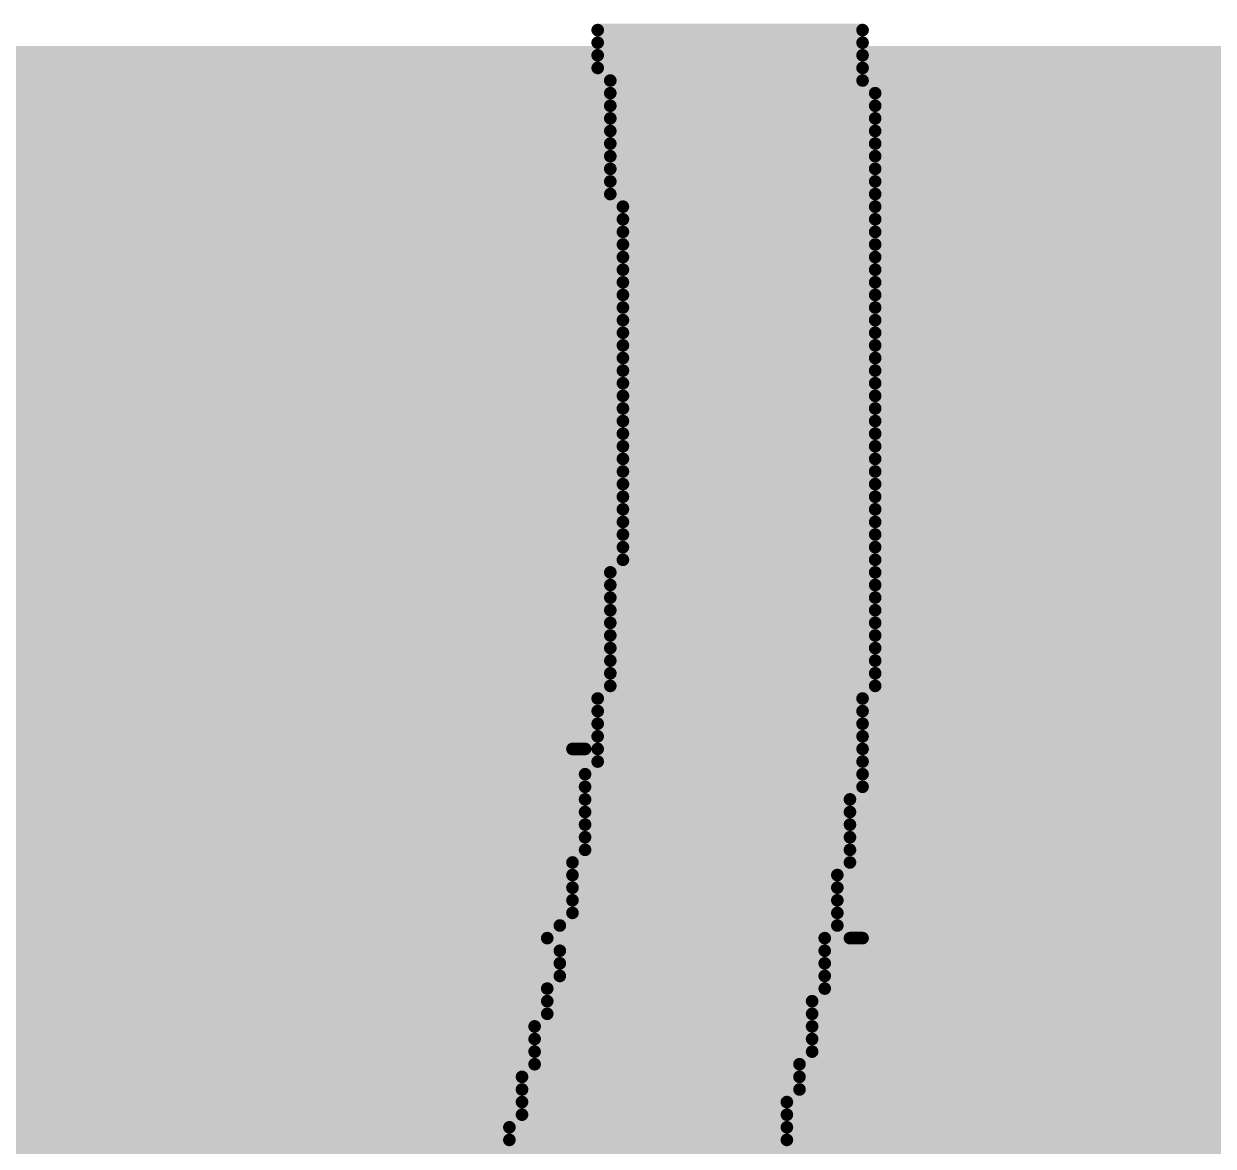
# Model space of a CAD drawing. Header units: inches. Extents: x -5 to 433, y -20 to 71.
# Drawn here: x 24.484 to 26.88, y 52.826 to 55.086 of the extents above; entities that cross this region are included whole.
import ezdxf

# ---------------------------------------------------------------- set-up
doc = ezdxf.new("R2010")
doc.units = ezdxf.units.IN
doc.layers.add('Bottom Overlay', color=54, linetype='Continuous')
doc.layers.add('Top Layer', color=1, linetype='Continuous')

msp = doc.modelspace()

# ---------------------------------------------------------------- hatches: boundary and pattern name
at = {"layer": 'Top Layer'}
for points in [[(24.1058, 55.0418), (24.1058, 53.848), (64.5414, 53.848), (64.5414, 55.0418)], [(24.1554, 38.5064), (29.1842, 38.5064), (29.1842, 54.4576), (24.1554, 54.4576)], [(24.1059, 10.3124), (26.7462, 10.3124), (26.7462, 54.0655), (24.1059, 54.0655)]]:
    msp.add_hatch(color=1, dxfattribs=at).paths.add_polyline_path(points)

# ---------------------------------------------------------------- linework, layer by layer
at = {"layer": 'Bottom Overlay'}
for points in [[(25.64, 55.0736, 0.0254, 0.0254, 0), (26.1734, 55.0736, 0.0254, 0.0254, 0)], [(25.64, 55.0482, 0.0254, 0.0254, 0), (26.1734, 55.0482, 0.0254, 0.0254, 0)], [(25.64, 55.0228, 0.0254, 0.0254, 0), (26.1734, 55.0228, 0.0254, 0.0254, 0)], [(25.64, 54.9974, 0.0254, 0.0254, 0), (26.1734, 54.9974, 0.0254, 0.0254, 0)], [(25.6654, 54.972, 0.0254, 0.0254, 0), (26.1734, 54.972, 0.0254, 0.0254, 0)], [(25.6654, 54.9466, 0.0254, 0.0254, 0), (26.1988, 54.9466, 0.0254, 0.0254, 0)], [(25.6654, 54.9212, 0.0254, 0.0254, 0), (26.1988, 54.9212, 0.0254, 0.0254, 0)], [(25.6654, 54.8958, 0.0254, 0.0254, 0), (26.1988, 54.8958, 0.0254, 0.0254, 0)], [(25.6654, 54.8704, 0.0254, 0.0254, 0), (26.1988, 54.8704, 0.0254, 0.0254, 0)], [(25.6654, 54.845, 0.0254, 0.0254, 0), (26.1988, 54.845, 0.0254, 0.0254, 0)], [(25.6654, 54.8196, 0.0254, 0.0254, 0), (26.1988, 54.8196, 0.0254, 0.0254, 0)], [(25.6654, 54.7942, 0.0254, 0.0254, 0), (26.1988, 54.7942, 0.0254, 0.0254, 0)], [(25.6654, 54.7688, 0.0254, 0.0254, 0), (26.1988, 54.7688, 0.0254, 0.0254, 0)], [(25.6654, 54.7434, 0.0254, 0.0254, 0), (26.1988, 54.7434, 0.0254, 0.0254, 0)], [(25.6908, 54.718, 0.0254, 0.0254, 0), (26.1988, 54.718, 0.0254, 0.0254, 0)], [(25.6908, 54.6926, 0.0254, 0.0254, 0), (26.1988, 54.6926, 0.0254, 0.0254, 0)], [(25.6908, 54.6672, 0.0254, 0.0254, 0), (26.1988, 54.6672, 0.0254, 0.0254, 0)], [(25.6908, 54.6418, 0.0254, 0.0254, 0), (26.1988, 54.6418, 0.0254, 0.0254, 0)], [(25.6908, 54.6164, 0.0254, 0.0254, 0), (26.1988, 54.6164, 0.0254, 0.0254, 0)], [(25.6908, 54.591, 0.0254, 0.0254, 0), (26.1988, 54.591, 0.0254, 0.0254, 0)], [(25.6908, 54.5656, 0.0254, 0.0254, 0), (26.1988, 54.5656, 0.0254, 0.0254, 0)], [(25.6908, 54.5402, 0.0254, 0.0254, 0), (26.1988, 54.5402, 0.0254, 0.0254, 0)], [(25.6908, 54.5148, 0.0254, 0.0254, 0), (26.1988, 54.5148, 0.0254, 0.0254, 0)], [(25.6908, 54.4894, 0.0254, 0.0254, 0), (26.1988, 54.4894, 0.0254, 0.0254, 0)], [(25.6908, 54.464, 0.0254, 0.0254, 0), (26.1988, 54.464, 0.0254, 0.0254, 0)], [(25.6908, 54.4386, 0.0254, 0.0254, 0), (26.1988, 54.4386, 0.0254, 0.0254, 0)], [(25.6908, 54.4132, 0.0254, 0.0254, 0), (26.1988, 54.4132, 0.0254, 0.0254, 0)], [(25.6908, 54.3878, 0.0254, 0.0254, 0), (26.1988, 54.3878, 0.0254, 0.0254, 0)], [(25.6908, 54.3624, 0.0254, 0.0254, 0), (26.1988, 54.3624, 0.0254, 0.0254, 0)], [(25.6908, 54.337, 0.0254, 0.0254, 0), (26.1988, 54.337, 0.0254, 0.0254, 0)], [(25.6908, 54.3116, 0.0254, 0.0254, 0), (26.1988, 54.3116, 0.0254, 0.0254, 0)], [(25.6908, 54.2862, 0.0254, 0.0254, 0), (26.1988, 54.2862, 0.0254, 0.0254, 0)], [(25.6908, 54.2608, 0.0254, 0.0254, 0), (26.1988, 54.2608, 0.0254, 0.0254, 0)], [(25.6908, 54.2354, 0.0254, 0.0254, 0), (26.1988, 54.2354, 0.0254, 0.0254, 0)], [(25.6908, 54.21, 0.0254, 0.0254, 0), (26.1988, 54.21, 0.0254, 0.0254, 0)], [(25.6908, 54.1846, 0.0254, 0.0254, 0), (26.1988, 54.1846, 0.0254, 0.0254, 0)], [(25.6908, 54.1592, 0.0254, 0.0254, 0), (26.1988, 54.1592, 0.0254, 0.0254, 0)], [(25.6908, 54.1338, 0.0254, 0.0254, 0), (26.1988, 54.1338, 0.0254, 0.0254, 0)], [(25.6908, 54.1084, 0.0254, 0.0254, 0), (26.1988, 54.1084, 0.0254, 0.0254, 0)], [(25.6908, 54.083, 0.0254, 0.0254, 0), (26.1988, 54.083, 0.0254, 0.0254, 0)], [(25.6908, 54.0576, 0.0254, 0.0254, 0), (26.1988, 54.0576, 0.0254, 0.0254, 0)], [(25.6908, 54.0322, 0.0254, 0.0254, 0), (26.1988, 54.0322, 0.0254, 0.0254, 0)], [(25.6908, 54.0068, 0.0254, 0.0254, 0), (26.1988, 54.0068, 0.0254, 0.0254, 0)], [(25.6654, 53.9814, 0.0254, 0.0254, 0), (26.1988, 53.9814, 0.0254, 0.0254, 0)], [(25.6654, 53.956, 0.0254, 0.0254, 0), (26.1988, 53.956, 0.0254, 0.0254, 0)], [(25.6654, 53.9306, 0.0254, 0.0254, 0), (26.1988, 53.9306, 0.0254, 0.0254, 0)], [(25.6654, 53.9052, 0.0254, 0.0254, 0), (26.1988, 53.9052, 0.0254, 0.0254, 0)], [(25.6654, 53.8798, 0.0254, 0.0254, 0), (26.1988, 53.8798, 0.0254, 0.0254, 0)], [(25.6654, 53.8544, 0.0254, 0.0254, 0), (26.1988, 53.8544, 0.0254, 0.0254, 0)], [(25.6654, 53.829, 0.0254, 0.0254, 0), (26.1988, 53.829, 0.0254, 0.0254, 0)], [(25.6654, 53.8036, 0.0254, 0.0254, 0), (26.1988, 53.8036, 0.0254, 0.0254, 0)], [(25.6654, 53.7782, 0.0254, 0.0254, 0), (26.1988, 53.7782, 0.0254, 0.0254, 0)], [(25.6654, 53.7528, 0.0254, 0.0254, 0), (26.1988, 53.7528, 0.0254, 0.0254, 0)], [(25.64, 53.7274, 0.0254, 0.0254, 0), (26.1734, 53.7274, 0.0254, 0.0254, 0)], [(25.64, 53.702, 0.0254, 0.0254, 0), (26.1734, 53.702, 0.0254, 0.0254, 0)], [(25.64, 53.6766, 0.0254, 0.0254, 0), (26.1734, 53.6766, 0.0254, 0.0254, 0)], [(25.64, 53.6512, 0.0254, 0.0254, 0), (26.1734, 53.6512, 0.0254, 0.0254, 0)], [(25.5892, 53.6258, 0.0254, 0.0254, 0), (25.6146, 53.6258, 0.0254, 0.0254, 0)], [(25.64, 53.6258, 0.0254, 0.0254, 0), (26.1734, 53.6258, 0.0254, 0.0254, 0)], [(25.64, 53.6004, 0.0254, 0.0254, 0), (26.1734, 53.6004, 0.0254, 0.0254, 0)], [(25.6146, 53.575, 0.0254, 0.0254, 0), (26.1734, 53.575, 0.0254, 0.0254, 0)], [(25.6146, 53.5496, 0.0254, 0.0254, 0), (26.1734, 53.5496, 0.0254, 0.0254, 0)], [(25.6146, 53.5242, 0.0254, 0.0254, 0), (26.148, 53.5242, 0.0254, 0.0254, 0)], [(25.6146, 53.4988, 0.0254, 0.0254, 0), (26.148, 53.4988, 0.0254, 0.0254, 0)], [(25.6146, 53.4734, 0.0254, 0.0254, 0), (26.148, 53.4734, 0.0254, 0.0254, 0)], [(25.6146, 53.448, 0.0254, 0.0254, 0), (26.148, 53.448, 0.0254, 0.0254, 0)], [(25.6146, 53.4226, 0.0254, 0.0254, 0), (26.148, 53.4226, 0.0254, 0.0254, 0)], [(25.5892, 53.3972, 0.0254, 0.0254, 0), (26.148, 53.3972, 0.0254, 0.0254, 0)], [(25.5892, 53.3718, 0.0254, 0.0254, 0), (26.1226, 53.3718, 0.0254, 0.0254, 0)], [(25.5892, 53.3464, 0.0254, 0.0254, 0), (26.1226, 53.3464, 0.0254, 0.0254, 0)], [(25.5892, 53.321, 0.0254, 0.0254, 0), (26.1226, 53.321, 0.0254, 0.0254, 0)], [(25.5892, 53.2956, 0.0254, 0.0254, 0), (26.1226, 53.2956, 0.0254, 0.0254, 0)], [(25.5638, 53.2702, 0.0254, 0.0254, 0), (26.1226, 53.2702, 0.0254, 0.0254, 0)], [(25.5384, 53.2448, 0.0254, 0.0254, 0), (26.0972, 53.2448, 0.0254, 0.0254, 0)], [(26.148, 53.2448, 0.0254, 0.0254, 0), (26.1734, 53.2448, 0.0254, 0.0254, 0)], [(25.5638, 53.2194, 0.0254, 0.0254, 0), (26.0972, 53.2194, 0.0254, 0.0254, 0)], [(25.5638, 53.194, 0.0254, 0.0254, 0), (26.0972, 53.194, 0.0254, 0.0254, 0)], [(25.5638, 53.1686, 0.0254, 0.0254, 0), (26.0972, 53.1686, 0.0254, 0.0254, 0)], [(25.5384, 53.1432, 0.0254, 0.0254, 0), (26.0972, 53.1432, 0.0254, 0.0254, 0)], [(25.5384, 53.1178, 0.0254, 0.0254, 0), (26.0718, 53.1178, 0.0254, 0.0254, 0)], [(25.5384, 53.0924, 0.0254, 0.0254, 0), (26.0718, 53.0924, 0.0254, 0.0254, 0)], [(25.513, 53.067, 0.0254, 0.0254, 0), (26.0718, 53.067, 0.0254, 0.0254, 0)], [(25.513, 53.0416, 0.0254, 0.0254, 0), (26.0718, 53.0416, 0.0254, 0.0254, 0)], [(25.513, 53.0162, 0.0254, 0.0254, 0), (26.0718, 53.0162, 0.0254, 0.0254, 0)], [(25.513, 52.9908, 0.0254, 0.0254, 0), (26.0464, 52.9908, 0.0254, 0.0254, 0)], [(25.4876, 52.9654, 0.0254, 0.0254, 0), (26.0464, 52.9654, 0.0254, 0.0254, 0)], [(25.4876, 52.94, 0.0254, 0.0254, 0), (26.0464, 52.94, 0.0254, 0.0254, 0)], [(25.4876, 52.9146, 0.0254, 0.0254, 0), (26.021, 52.9146, 0.0254, 0.0254, 0)], [(25.4876, 52.8892, 0.0254, 0.0254, 0), (26.021, 52.8892, 0.0254, 0.0254, 0)], [(25.4622, 52.8638, 0.0254, 0.0254, 0), (26.021, 52.8638, 0.0254, 0.0254, 0)], [(25.4622, 52.8384, 0.0254, 0.0254, 0), (26.021, 52.8384, 0.0254, 0.0254, 0)], [(25.4622, 52.813, 0.0254, 0.0254, 0), (25.9956, 52.813, 0.0254, 0.0254, 0)]]:
    msp.add_lwpolyline(points, format="xyseb", dxfattribs=at)
for points in [[(25.6337, 55.0736, 0.0127, 0.0127, 1), (25.6464, 55.0736, 0.0127, 0.0127, 1)], [(26.1671, 55.0736, 0.0127, 0.0127, 1), (26.1798, 55.0736, 0.0127, 0.0127, 1)], [(25.6337, 55.0482, 0.0127, 0.0127, 1), (25.6464, 55.0482, 0.0127, 0.0127, 1)], [(26.1671, 55.0482, 0.0127, 0.0127, 1), (26.1798, 55.0482, 0.0127, 0.0127, 1)], [(25.6337, 55.0228, 0.0127, 0.0127, 1), (25.6464, 55.0228, 0.0127, 0.0127, 1)], [(26.1671, 55.0228, 0.0127, 0.0127, 1), (26.1798, 55.0228, 0.0127, 0.0127, 1)], [(25.6337, 54.9974, 0.0127, 0.0127, 1), (25.6464, 54.9974, 0.0127, 0.0127, 1)], [(26.1671, 54.9974, 0.0127, 0.0127, 1), (26.1798, 54.9974, 0.0127, 0.0127, 1)], [(25.6591, 54.972, 0.0127, 0.0127, 1), (25.6718, 54.972, 0.0127, 0.0127, 1)], [(26.1671, 54.972, 0.0127, 0.0127, 1), (26.1798, 54.972, 0.0127, 0.0127, 1)], [(25.6591, 54.9466, 0.0127, 0.0127, 1), (25.6718, 54.9466, 0.0127, 0.0127, 1)], [(26.1925, 54.9466, 0.0127, 0.0127, 1), (26.2052, 54.9466, 0.0127, 0.0127, 1)], [(25.6591, 54.9212, 0.0127, 0.0127, 1), (25.6718, 54.9212, 0.0127, 0.0127, 1)], [(26.1925, 54.9212, 0.0127, 0.0127, 1), (26.2052, 54.9212, 0.0127, 0.0127, 1)], [(25.6591, 54.8958, 0.0127, 0.0127, 1), (25.6718, 54.8958, 0.0127, 0.0127, 1)], [(26.1925, 54.8958, 0.0127, 0.0127, 1), (26.2052, 54.8958, 0.0127, 0.0127, 1)], [(25.6591, 54.8704, 0.0127, 0.0127, 1), (25.6718, 54.8704, 0.0127, 0.0127, 1)], [(26.1925, 54.8704, 0.0127, 0.0127, 1), (26.2052, 54.8704, 0.0127, 0.0127, 1)], [(25.6591, 54.845, 0.0127, 0.0127, 1), (25.6718, 54.845, 0.0127, 0.0127, 1)], [(26.1925, 54.845, 0.0127, 0.0127, 1), (26.2052, 54.845, 0.0127, 0.0127, 1)], [(25.6591, 54.8196, 0.0127, 0.0127, 1), (25.6718, 54.8196, 0.0127, 0.0127, 1)], [(26.1925, 54.8196, 0.0127, 0.0127, 1), (26.2052, 54.8196, 0.0127, 0.0127, 1)], [(25.6591, 54.7942, 0.0127, 0.0127, 1), (25.6718, 54.7942, 0.0127, 0.0127, 1)], [(26.1925, 54.7942, 0.0127, 0.0127, 1), (26.2052, 54.7942, 0.0127, 0.0127, 1)], [(25.6591, 54.7688, 0.0127, 0.0127, 1), (25.6718, 54.7688, 0.0127, 0.0127, 1)], [(26.1925, 54.7688, 0.0127, 0.0127, 1), (26.2052, 54.7688, 0.0127, 0.0127, 1)], [(25.6591, 54.7434, 0.0127, 0.0127, 1), (25.6718, 54.7434, 0.0127, 0.0127, 1)], [(26.1925, 54.7434, 0.0127, 0.0127, 1), (26.2052, 54.7434, 0.0127, 0.0127, 1)], [(25.6845, 54.718, 0.0127, 0.0127, 1), (25.6972, 54.718, 0.0127, 0.0127, 1)], [(26.1925, 54.718, 0.0127, 0.0127, 1), (26.2052, 54.718, 0.0127, 0.0127, 1)], [(25.6845, 54.6926, 0.0127, 0.0127, 1), (25.6972, 54.6926, 0.0127, 0.0127, 1)], [(26.1925, 54.6926, 0.0127, 0.0127, 1), (26.2052, 54.6926, 0.0127, 0.0127, 1)], [(25.6845, 54.6672, 0.0127, 0.0127, 1), (25.6972, 54.6672, 0.0127, 0.0127, 1)], [(26.1925, 54.6672, 0.0127, 0.0127, 1), (26.2052, 54.6672, 0.0127, 0.0127, 1)], [(25.6845, 54.6418, 0.0127, 0.0127, 1), (25.6972, 54.6418, 0.0127, 0.0127, 1)], [(26.1925, 54.6418, 0.0127, 0.0127, 1), (26.2052, 54.6418, 0.0127, 0.0127, 1)], [(25.6845, 54.6164, 0.0127, 0.0127, 1), (25.6972, 54.6164, 0.0127, 0.0127, 1)], [(26.1925, 54.6164, 0.0127, 0.0127, 1), (26.2052, 54.6164, 0.0127, 0.0127, 1)], [(25.6845, 54.591, 0.0127, 0.0127, 1), (25.6972, 54.591, 0.0127, 0.0127, 1)], [(26.1925, 54.591, 0.0127, 0.0127, 1), (26.2052, 54.591, 0.0127, 0.0127, 1)], [(25.6845, 54.5656, 0.0127, 0.0127, 1), (25.6972, 54.5656, 0.0127, 0.0127, 1)], [(26.1925, 54.5656, 0.0127, 0.0127, 1), (26.2052, 54.5656, 0.0127, 0.0127, 1)], [(25.6845, 54.5402, 0.0127, 0.0127, 1), (25.6972, 54.5402, 0.0127, 0.0127, 1)], [(26.1925, 54.5402, 0.0127, 0.0127, 1), (26.2052, 54.5402, 0.0127, 0.0127, 1)], [(25.6845, 54.5148, 0.0127, 0.0127, 1), (25.6972, 54.5148, 0.0127, 0.0127, 1)], [(26.1925, 54.5148, 0.0127, 0.0127, 1), (26.2052, 54.5148, 0.0127, 0.0127, 1)], [(25.6845, 54.4894, 0.0127, 0.0127, 1), (25.6972, 54.4894, 0.0127, 0.0127, 1)], [(26.1925, 54.4894, 0.0127, 0.0127, 1), (26.2052, 54.4894, 0.0127, 0.0127, 1)], [(25.6845, 54.464, 0.0127, 0.0127, 1), (25.6972, 54.464, 0.0127, 0.0127, 1)], [(26.1925, 54.464, 0.0127, 0.0127, 1), (26.2052, 54.464, 0.0127, 0.0127, 1)], [(25.6845, 54.4386, 0.0127, 0.0127, 1), (25.6972, 54.4386, 0.0127, 0.0127, 1)], [(26.1925, 54.4386, 0.0127, 0.0127, 1), (26.2052, 54.4386, 0.0127, 0.0127, 1)], [(25.6845, 54.4132, 0.0127, 0.0127, 1), (25.6972, 54.4132, 0.0127, 0.0127, 1)], [(26.1925, 54.4132, 0.0127, 0.0127, 1), (26.2052, 54.4132, 0.0127, 0.0127, 1)], [(25.6845, 54.3878, 0.0127, 0.0127, 1), (25.6972, 54.3878, 0.0127, 0.0127, 1)], [(26.1925, 54.3878, 0.0127, 0.0127, 1), (26.2052, 54.3878, 0.0127, 0.0127, 1)], [(25.6845, 54.3624, 0.0127, 0.0127, 1), (25.6972, 54.3624, 0.0127, 0.0127, 1)], [(26.1925, 54.3624, 0.0127, 0.0127, 1), (26.2052, 54.3624, 0.0127, 0.0127, 1)], [(25.6845, 54.337, 0.0127, 0.0127, 1), (25.6972, 54.337, 0.0127, 0.0127, 1)], [(26.1925, 54.337, 0.0127, 0.0127, 1), (26.2052, 54.337, 0.0127, 0.0127, 1)], [(25.6845, 54.3116, 0.0127, 0.0127, 1), (25.6972, 54.3116, 0.0127, 0.0127, 1)], [(26.1925, 54.3116, 0.0127, 0.0127, 1), (26.2052, 54.3116, 0.0127, 0.0127, 1)], [(25.6845, 54.2862, 0.0127, 0.0127, 1), (25.6972, 54.2862, 0.0127, 0.0127, 1)], [(26.1925, 54.2862, 0.0127, 0.0127, 1), (26.2052, 54.2862, 0.0127, 0.0127, 1)], [(25.6845, 54.2608, 0.0127, 0.0127, 1), (25.6972, 54.2608, 0.0127, 0.0127, 1)], [(26.1925, 54.2608, 0.0127, 0.0127, 1), (26.2052, 54.2608, 0.0127, 0.0127, 1)], [(25.6845, 54.2354, 0.0127, 0.0127, 1), (25.6972, 54.2354, 0.0127, 0.0127, 1)], [(26.1925, 54.2354, 0.0127, 0.0127, 1), (26.2052, 54.2354, 0.0127, 0.0127, 1)], [(25.6845, 54.21, 0.0127, 0.0127, 1), (25.6972, 54.21, 0.0127, 0.0127, 1)], [(26.1925, 54.21, 0.0127, 0.0127, 1), (26.2052, 54.21, 0.0127, 0.0127, 1)], [(25.6845, 54.1846, 0.0127, 0.0127, 1), (25.6972, 54.1846, 0.0127, 0.0127, 1)], [(26.1925, 54.1846, 0.0127, 0.0127, 1), (26.2052, 54.1846, 0.0127, 0.0127, 1)], [(25.6845, 54.1592, 0.0127, 0.0127, 1), (25.6972, 54.1592, 0.0127, 0.0127, 1)], [(26.1925, 54.1592, 0.0127, 0.0127, 1), (26.2052, 54.1592, 0.0127, 0.0127, 1)], [(25.6845, 54.1338, 0.0127, 0.0127, 1), (25.6972, 54.1338, 0.0127, 0.0127, 1)], [(26.1925, 54.1338, 0.0127, 0.0127, 1), (26.2052, 54.1338, 0.0127, 0.0127, 1)], [(25.6845, 54.1084, 0.0127, 0.0127, 1), (25.6972, 54.1084, 0.0127, 0.0127, 1)], [(26.1925, 54.1084, 0.0127, 0.0127, 1), (26.2052, 54.1084, 0.0127, 0.0127, 1)], [(25.6845, 54.083, 0.0127, 0.0127, 1), (25.6972, 54.083, 0.0127, 0.0127, 1)], [(26.1925, 54.083, 0.0127, 0.0127, 1), (26.2052, 54.083, 0.0127, 0.0127, 1)], [(25.6845, 54.0576, 0.0127, 0.0127, 1), (25.6972, 54.0576, 0.0127, 0.0127, 1)], [(26.1925, 54.0576, 0.0127, 0.0127, 1), (26.2052, 54.0576, 0.0127, 0.0127, 1)], [(25.6845, 54.0322, 0.0127, 0.0127, 1), (25.6972, 54.0322, 0.0127, 0.0127, 1)], [(26.1925, 54.0322, 0.0127, 0.0127, 1), (26.2052, 54.0322, 0.0127, 0.0127, 1)], [(25.6845, 54.0068, 0.0127, 0.0127, 1), (25.6972, 54.0068, 0.0127, 0.0127, 1)], [(26.1925, 54.0068, 0.0127, 0.0127, 1), (26.2052, 54.0068, 0.0127, 0.0127, 1)], [(25.6591, 53.9814, 0.0127, 0.0127, 1), (25.6718, 53.9814, 0.0127, 0.0127, 1)], [(26.1925, 53.9814, 0.0127, 0.0127, 1), (26.2052, 53.9814, 0.0127, 0.0127, 1)], [(25.6591, 53.956, 0.0127, 0.0127, 1), (25.6718, 53.956, 0.0127, 0.0127, 1)], [(26.1925, 53.956, 0.0127, 0.0127, 1), (26.2052, 53.956, 0.0127, 0.0127, 1)], [(25.6591, 53.9306, 0.0127, 0.0127, 1), (25.6718, 53.9306, 0.0127, 0.0127, 1)], [(26.1925, 53.9306, 0.0127, 0.0127, 1), (26.2052, 53.9306, 0.0127, 0.0127, 1)], [(25.6591, 53.9052, 0.0127, 0.0127, 1), (25.6718, 53.9052, 0.0127, 0.0127, 1)], [(26.1925, 53.9052, 0.0127, 0.0127, 1), (26.2052, 53.9052, 0.0127, 0.0127, 1)], [(25.6591, 53.8798, 0.0127, 0.0127, 1), (25.6718, 53.8798, 0.0127, 0.0127, 1)], [(26.1925, 53.8798, 0.0127, 0.0127, 1), (26.2052, 53.8798, 0.0127, 0.0127, 1)], [(25.6591, 53.8544, 0.0127, 0.0127, 1), (25.6718, 53.8544, 0.0127, 0.0127, 1)], [(26.1925, 53.8544, 0.0127, 0.0127, 1), (26.2052, 53.8544, 0.0127, 0.0127, 1)], [(25.6591, 53.829, 0.0127, 0.0127, 1), (25.6718, 53.829, 0.0127, 0.0127, 1)], [(26.1925, 53.829, 0.0127, 0.0127, 1), (26.2052, 53.829, 0.0127, 0.0127, 1)], [(25.6591, 53.8036, 0.0127, 0.0127, 1), (25.6718, 53.8036, 0.0127, 0.0127, 1)], [(26.1925, 53.8036, 0.0127, 0.0127, 1), (26.2052, 53.8036, 0.0127, 0.0127, 1)], [(25.6591, 53.7782, 0.0127, 0.0127, 1), (25.6718, 53.7782, 0.0127, 0.0127, 1)], [(26.1925, 53.7782, 0.0127, 0.0127, 1), (26.2052, 53.7782, 0.0127, 0.0127, 1)], [(25.6591, 53.7528, 0.0127, 0.0127, 1), (25.6718, 53.7528, 0.0127, 0.0127, 1)], [(26.1925, 53.7528, 0.0127, 0.0127, 1), (26.2052, 53.7528, 0.0127, 0.0127, 1)], [(25.6337, 53.7274, 0.0127, 0.0127, 1), (25.6464, 53.7274, 0.0127, 0.0127, 1)], [(26.1671, 53.7274, 0.0127, 0.0127, 1), (26.1798, 53.7274, 0.0127, 0.0127, 1)], [(25.6337, 53.702, 0.0127, 0.0127, 1), (25.6464, 53.702, 0.0127, 0.0127, 1)], [(26.1671, 53.702, 0.0127, 0.0127, 1), (26.1798, 53.702, 0.0127, 0.0127, 1)], [(25.6337, 53.6766, 0.0127, 0.0127, 1), (25.6464, 53.6766, 0.0127, 0.0127, 1)], [(26.1671, 53.6766, 0.0127, 0.0127, 1), (26.1798, 53.6766, 0.0127, 0.0127, 1)], [(25.6337, 53.6512, 0.0127, 0.0127, 1), (25.6464, 53.6512, 0.0127, 0.0127, 1)], [(26.1671, 53.6512, 0.0127, 0.0127, 1), (26.1798, 53.6512, 0.0127, 0.0127, 1)], [(25.5829, 53.6258, 0.0127, 0.0127, 1), (25.5956, 53.6258, 0.0127, 0.0127, 1)], [(25.6083, 53.6258, 0.0127, 0.0127, 1), (25.621, 53.6258, 0.0127, 0.0127, 1)], [(25.6337, 53.6258, 0.0127, 0.0127, 1), (25.6464, 53.6258, 0.0127, 0.0127, 1)], [(26.1671, 53.6258, 0.0127, 0.0127, 1), (26.1798, 53.6258, 0.0127, 0.0127, 1)], [(25.6337, 53.6004, 0.0127, 0.0127, 1), (25.6464, 53.6004, 0.0127, 0.0127, 1)], [(26.1671, 53.6004, 0.0127, 0.0127, 1), (26.1798, 53.6004, 0.0127, 0.0127, 1)], [(25.6083, 53.575, 0.0127, 0.0127, 1), (25.621, 53.575, 0.0127, 0.0127, 1)], [(26.1671, 53.575, 0.0127, 0.0127, 1), (26.1798, 53.575, 0.0127, 0.0127, 1)], [(25.6083, 53.5496, 0.0127, 0.0127, 1), (25.621, 53.5496, 0.0127, 0.0127, 1)], [(26.1671, 53.5496, 0.0127, 0.0127, 1), (26.1798, 53.5496, 0.0127, 0.0127, 1)], [(25.6083, 53.5242, 0.0127, 0.0127, 1), (25.621, 53.5242, 0.0127, 0.0127, 1)], [(26.1417, 53.5242, 0.0127, 0.0127, 1), (26.1544, 53.5242, 0.0127, 0.0127, 1)], [(25.6083, 53.4988, 0.0127, 0.0127, 1), (25.621, 53.4988, 0.0127, 0.0127, 1)], [(26.1417, 53.4988, 0.0127, 0.0127, 1), (26.1544, 53.4988, 0.0127, 0.0127, 1)], [(25.6083, 53.4734, 0.0127, 0.0127, 1), (25.621, 53.4734, 0.0127, 0.0127, 1)], [(26.1417, 53.4734, 0.0127, 0.0127, 1), (26.1544, 53.4734, 0.0127, 0.0127, 1)], [(25.6083, 53.448, 0.0127, 0.0127, 1), (25.621, 53.448, 0.0127, 0.0127, 1)], [(26.1417, 53.448, 0.0127, 0.0127, 1), (26.1544, 53.448, 0.0127, 0.0127, 1)], [(25.6083, 53.4226, 0.0127, 0.0127, 1), (25.621, 53.4226, 0.0127, 0.0127, 1)], [(26.1417, 53.4226, 0.0127, 0.0127, 1), (26.1544, 53.4226, 0.0127, 0.0127, 1)], [(25.5829, 53.3972, 0.0127, 0.0127, 1), (25.5956, 53.3972, 0.0127, 0.0127, 1)], [(26.1417, 53.3972, 0.0127, 0.0127, 1), (26.1544, 53.3972, 0.0127, 0.0127, 1)], [(25.5829, 53.3718, 0.0127, 0.0127, 1), (25.5956, 53.3718, 0.0127, 0.0127, 1)], [(26.1163, 53.3718, 0.0127, 0.0127, 1), (26.129, 53.3718, 0.0127, 0.0127, 1)], [(25.5829, 53.3464, 0.0127, 0.0127, 1), (25.5956, 53.3464, 0.0127, 0.0127, 1)], [(26.1163, 53.3464, 0.0127, 0.0127, 1), (26.129, 53.3464, 0.0127, 0.0127, 1)], [(25.5829, 53.321, 0.0127, 0.0127, 1), (25.5956, 53.321, 0.0127, 0.0127, 1)], [(26.1163, 53.321, 0.0127, 0.0127, 1), (26.129, 53.321, 0.0127, 0.0127, 1)], [(25.5829, 53.2956, 0.0127, 0.0127, 1), (25.5956, 53.2956, 0.0127, 0.0127, 1)], [(26.1163, 53.2956, 0.0127, 0.0127, 1), (26.129, 53.2956, 0.0127, 0.0127, 1)], [(25.5575, 53.2702, 0.0127, 0.0127, 1), (25.5702, 53.2702, 0.0127, 0.0127, 1)], [(26.1163, 53.2702, 0.0127, 0.0127, 1), (26.129, 53.2702, 0.0127, 0.0127, 1)], [(25.5321, 53.2448, 0.0127, 0.0127, 1), (25.5448, 53.2448, 0.0127, 0.0127, 1)], [(26.0909, 53.2448, 0.0127, 0.0127, 1), (26.1036, 53.2448, 0.0127, 0.0127, 1)], [(26.1417, 53.2448, 0.0127, 0.0127, 1), (26.1544, 53.2448, 0.0127, 0.0127, 1)], [(26.1671, 53.2448, 0.0127, 0.0127, 1), (26.1798, 53.2448, 0.0127, 0.0127, 1)], [(25.5575, 53.2194, 0.0127, 0.0127, 1), (25.5702, 53.2194, 0.0127, 0.0127, 1)], [(26.0909, 53.2194, 0.0127, 0.0127, 1), (26.1036, 53.2194, 0.0127, 0.0127, 1)], [(25.5575, 53.194, 0.0127, 0.0127, 1), (25.5702, 53.194, 0.0127, 0.0127, 1)], [(26.0909, 53.194, 0.0127, 0.0127, 1), (26.1036, 53.194, 0.0127, 0.0127, 1)], [(25.5575, 53.1686, 0.0127, 0.0127, 1), (25.5702, 53.1686, 0.0127, 0.0127, 1)], [(26.0909, 53.1686, 0.0127, 0.0127, 1), (26.1036, 53.1686, 0.0127, 0.0127, 1)], [(25.5321, 53.1432, 0.0127, 0.0127, 1), (25.5448, 53.1432, 0.0127, 0.0127, 1)], [(26.0909, 53.1432, 0.0127, 0.0127, 1), (26.1036, 53.1432, 0.0127, 0.0127, 1)], [(25.5321, 53.1178, 0.0127, 0.0127, 1), (25.5448, 53.1178, 0.0127, 0.0127, 1)], [(26.0655, 53.1178, 0.0127, 0.0127, 1), (26.0782, 53.1178, 0.0127, 0.0127, 1)], [(25.5321, 53.0924, 0.0127, 0.0127, 1), (25.5448, 53.0924, 0.0127, 0.0127, 1)], [(26.0655, 53.0924, 0.0127, 0.0127, 1), (26.0782, 53.0924, 0.0127, 0.0127, 1)], [(25.5067, 53.067, 0.0127, 0.0127, 1), (25.5194, 53.067, 0.0127, 0.0127, 1)], [(26.0655, 53.067, 0.0127, 0.0127, 1), (26.0782, 53.067, 0.0127, 0.0127, 1)], [(25.5067, 53.0416, 0.0127, 0.0127, 1), (25.5194, 53.0416, 0.0127, 0.0127, 1)], [(26.0655, 53.0416, 0.0127, 0.0127, 1), (26.0782, 53.0416, 0.0127, 0.0127, 1)], [(25.5067, 53.0162, 0.0127, 0.0127, 1), (25.5194, 53.0162, 0.0127, 0.0127, 1)], [(26.0655, 53.0162, 0.0127, 0.0127, 1), (26.0782, 53.0162, 0.0127, 0.0127, 1)], [(25.5067, 52.9908, 0.0127, 0.0127, 1), (25.5194, 52.9908, 0.0127, 0.0127, 1)], [(26.0401, 52.9908, 0.0127, 0.0127, 1), (26.0528, 52.9908, 0.0127, 0.0127, 1)], [(25.4813, 52.9654, 0.0127, 0.0127, 1), (25.494, 52.9654, 0.0127, 0.0127, 1)], [(26.0401, 52.9654, 0.0127, 0.0127, 1), (26.0528, 52.9654, 0.0127, 0.0127, 1)], [(25.4813, 52.94, 0.0127, 0.0127, 1), (25.494, 52.94, 0.0127, 0.0127, 1)], [(26.0401, 52.94, 0.0127, 0.0127, 1), (26.0528, 52.94, 0.0127, 0.0127, 1)], [(25.4813, 52.9146, 0.0127, 0.0127, 1), (25.494, 52.9146, 0.0127, 0.0127, 1)], [(26.0147, 52.9146, 0.0127, 0.0127, 1), (26.0274, 52.9146, 0.0127, 0.0127, 1)], [(25.4813, 52.8892, 0.0127, 0.0127, 1), (25.494, 52.8892, 0.0127, 0.0127, 1)], [(26.0147, 52.8892, 0.0127, 0.0127, 1), (26.0274, 52.8892, 0.0127, 0.0127, 1)], [(25.4559, 52.8638, 0.0127, 0.0127, 1), (25.4686, 52.8638, 0.0127, 0.0127, 1)], [(26.0147, 52.8638, 0.0127, 0.0127, 1), (26.0274, 52.8638, 0.0127, 0.0127, 1)], [(25.4559, 52.8384, 0.0127, 0.0127, 1), (25.4686, 52.8384, 0.0127, 0.0127, 1)], [(26.0147, 52.8384, 0.0127, 0.0127, 1), (26.0274, 52.8384, 0.0127, 0.0127, 1)]]:
    msp.add_lwpolyline(points, format="xyseb", close=True, dxfattribs=at)

doc.saveas('drawing.dxf')
